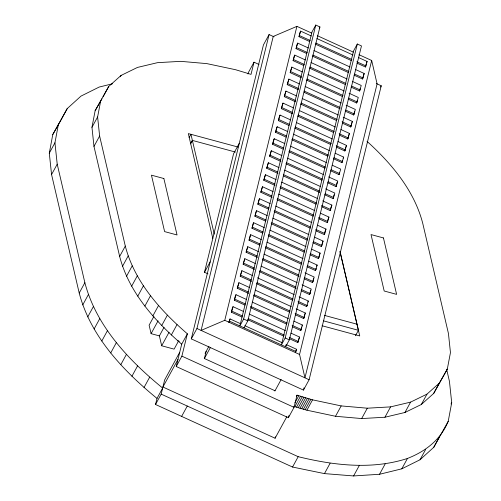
<?xml version="1.0" encoding="UTF-8"?>
<svg xmlns="http://www.w3.org/2000/svg" width="501" height="501" viewBox="0 0 501 501"><rect width="100%" height="100%" fill="white"/><g stroke="black" fill="none" stroke-linecap="round" stroke-linejoin="round"><path stroke-width="0.75" d="M446.598 369.168L449.435 381.324L451.708 402.704L448.22 421.316L433.753 447.305L420.02 459.761L401.802 468.823L379.52 474.284L353.6 475.95L324.466 473.608L292.54 467.045L155.523 404.482L157.013 398.42C123.108 370.671 90.631 336.54 79.214 293.047L51.565 174.542L49.292 153.162L52.78 134.556L67.247 108.56L80.98 96.111L99.198 87.049L112.568 83.767M155.523 404.482L161.172 394.124L162.662 388.062C128.757 360.313 96.28 326.182 84.863 282.689L57.214 164.184L54.941 142.804L58.429 124.192M367.033 141.351C391.657 163.652 414.34 190.649 422.769 223.465L448.439 333.503L450.455 352.579L447.293 369.168L439.339 383.077L426.984 394.124L410.601 402.115L390.586 406.875L367.314 408.202L341.168 405.916L312.543 399.836L297.043 395.164L294.049 407.357L288.401 417.715L176.233 366.5L181.713 344.174C154.533 320.627 128.857 292.07 119.651 256.437L93.975 146.398L91.965 127.323L95.127 110.734L108.73 86.466L121.085 75.419L137.462 67.428L157.483 62.669L180.755 61.341L206.894 63.627L235.526 69.708L251.026 74.38L254.02 62.187L258.986 64.46M176.233 366.5L181.882 356.142L187.361 333.81C160.182 310.269 134.506 281.712 125.3 246.079L99.624 136.034L97.614 116.958L100.776 100.375M286.841 416.669L275.087 438.225L162.919 387.016L164.666 379.902L179.727 352.278M248.02 73.985L248.371 72.545L254.02 62.187M207.971 273.878L204.483 272.281L233.572 153.751L239.221 143.392M376.276 83.51L381.248 85.777L309.111 379.733L303.462 390.091L191.294 338.876L263.432 44.921L269.081 34.563L274.053 36.836M191.294 338.876L196.943 328.518L269.081 34.563M206.143 351.401L204.402 358.516L275.024 390.761M296.905 26.353L273.233 36.46L201.095 330.416L224.767 320.308L296.905 26.353L311.722 33.116M241.977 317.064L231.374 312.223L232.477 307.72L233.04 306.681L243.649 311.528M244.92 305.071L234.318 300.231L235.42 295.722L235.984 294.688L246.592 299.529M248.571 293.398L237.261 288.232L238.927 282.696L249.536 287.536M251.515 281.405L240.204 276.239L241.87 270.697L252.479 275.537M254.458 269.406L243.148 264.24L244.82 258.704L255.422 263.545M257.408 257.414L246.091 252.247L247.763 246.705L258.366 251.552M259.643 245.095L249.035 240.255L250.137 235.746L250.707 234.712L261.309 239.553M262.587 233.097L251.978 228.256L253.086 223.753L253.65 222.72L264.252 227.56M265.53 221.104L254.921 216.263L256.03 211.76L256.593 210.721L267.196 215.562M268.473 209.111L257.865 204.264L258.973 199.761L259.537 198.728L270.139 203.569M272.124 197.438L260.808 192.271L262.48 186.729L273.089 191.576M275.068 185.439L263.751 180.279L265.424 174.736L276.032 179.577M278.011 173.446L266.695 168.28L268.367 162.744L278.976 167.585M280.955 161.454L269.638 156.287L271.31 150.745L281.919 155.586M283.19 149.135L272.582 144.288L273.69 139.785L274.254 138.752L284.862 143.593M286.134 137.136L275.525 132.295L276.633 127.793L277.197 126.753L287.806 131.6M288.996 125.475L278.387 120.635L279.495 116.126L280.059 115.092L290.668 119.933M292.647 113.802L281.33 108.636L283.002 103.1L293.611 107.94M295.59 101.809L284.28 96.643L285.946 91.101L296.554 95.941M298.533 89.811L287.223 84.644L288.889 79.108L299.498 83.949M301.477 77.818L290.167 72.651L291.832 67.109L302.441 71.956M303.712 65.499L293.11 60.659L294.212 56.15L294.776 55.116L305.385 59.957M306.656 53.501L296.053 48.66L297.156 44.157L297.719 43.124L308.328 47.964M309.599 41.508L298.997 36.667L300.099 32.164L300.663 31.125L311.271 35.966M230.04 318.918L228.926 322.206L230.04 318.918L240.649 323.759M231.374 312.223L233.04 306.681M234.318 300.231L235.984 294.688M237.261 288.232L238.927 282.696M240.204 276.239L241.87 270.697M243.148 264.24L244.82 258.704M246.091 252.247L247.763 246.705M249.035 240.255L250.707 234.712M251.978 228.256L253.65 222.72M254.921 216.263L256.593 210.721M257.865 204.264L259.537 198.728M260.808 192.271L262.48 186.729M263.751 180.279L265.424 174.736M266.695 168.28L268.367 162.744M269.638 156.287L271.31 150.745M272.582 144.288L274.254 138.752M275.525 132.295L277.197 126.753M278.387 120.635L280.059 115.092M281.33 108.636L283.002 103.1M284.28 96.643L285.946 91.101M287.223 84.644L288.889 79.108M290.167 72.651L291.832 67.109M293.11 60.659L294.776 55.116M296.053 48.66L297.719 43.124M298.997 36.667L300.663 31.125M315.774 25.05L312.01 31.958L239.873 325.907L243.636 319.005L315.774 25.05L319.932 26.948L247.795 320.903L244.031 327.804M357.319 44.019L353.556 50.927L281.418 344.876L285.182 337.968L357.319 44.019L361.471 45.917L289.334 339.866L285.57 346.773L286.071 344.744M289.353 338.695L297.838 342.571L299.51 337.029L291.025 333.159M292.302 326.702L300.782 330.579L301.521 327.573M295.246 314.709L303.731 318.58L304.652 314.828M298.189 302.71L306.675 306.587L307.038 305.084M301.132 290.718L309.618 294.594L310.72 290.085M304.076 278.719L312.561 282.595L313.664 278.093M307.019 266.726L315.505 270.603L316.056 268.348M309.962 254.733L318.448 258.604L320.114 253.068L311.635 249.191M312.906 242.734L321.392 246.611L323.064 241.069L314.578 237.198M315.849 230.742L324.335 234.618L325.255 230.861M318.793 218.743L327.278 222.619L328.199 218.868M321.736 206.75L330.222 210.627L331.142 206.869M324.679 194.757L333.165 198.628L334.086 194.876M327.623 182.759L336.108 186.635L337.217 182.132M330.566 170.766L339.052 174.642L339.603 172.388M333.509 158.767L341.995 162.643L342.546 160.395M336.371 147.106L344.857 150.983L345.778 147.225M339.315 135.113L347.8 138.984L348.721 135.232M342.258 123.114L350.744 126.991L351.664 123.24M345.202 111.122L353.687 114.998L354.608 111.241M348.145 99.123L356.631 102.999L357.188 100.751M351.095 87.13L359.574 91.007L360.131 88.752M354.038 75.137L362.524 79.008L364.189 73.472L355.704 69.595M356.981 63.139L365.467 67.015L366.2 64.009M296.511 349.266L295.39 352.554L296.511 349.266L286.61 344.744M297.838 342.571L299.51 337.029M300.782 330.579L302.454 325.036L293.968 321.16M303.731 318.58L305.397 313.044L296.204 308.841M306.675 306.587L308.34 301.045L299.147 296.849M309.618 294.594L311.284 289.052L302.09 284.856M312.561 282.595L314.227 277.053L305.04 272.857M315.505 270.603L317.171 265.06L308.685 261.184M318.448 258.604L320.114 253.068M321.392 246.611L323.064 241.069M324.335 234.618L326.007 229.076L317.521 225.2M327.278 222.619L328.95 217.083L320.465 213.207M330.222 210.627L331.894 205.084L322.7 200.888M333.165 198.628L334.837 193.092L325.644 188.89M336.108 186.635L337.78 181.093L328.587 176.897M339.052 174.642L340.724 169.1L332.238 165.224M341.995 162.643L343.667 157.107L335.182 153.231M344.857 150.983L346.529 145.44L338.043 141.564M347.8 138.984L349.473 133.448L340.987 129.571M350.744 126.991L352.416 121.449L343.223 117.253M353.687 114.998L355.359 109.456L346.166 105.26M356.631 102.999L358.303 97.463L349.109 93.261M359.574 91.007L361.246 85.464L352.76 81.588M362.524 79.008L364.189 73.472M365.467 67.015L367.133 61.473L358.647 57.602M275.087 438.225L275.431 436.803M371.686 60.496L377.09 83.88L304.952 377.835L299.548 354.451L371.686 60.496L358.985 54.697M288.401 417.715L288.927 415.567M303.462 390.091L304.019 387.812M189.109 137.719L190.956 134.312L214.253 234.167M190.53 143.818L192.378 140.412L235.439 152.06M61.598 118.919L67.247 108.56M49.292 153.162L54.941 142.804M51.565 174.542L57.214 164.184M103.081 96.825L108.73 86.466M91.965 127.323L97.614 116.958M120.378 76.716L121.085 75.419M93.975 146.398L99.624 136.034M79.214 293.047L84.863 282.689M82.734 304.94L88.383 294.582M119.651 256.437L125.3 246.079M87.731 316.945L93.38 306.581M122.526 266.281L128.175 255.923M190.555 143.749L192.378 140.412M94.113 328.988L99.762 318.63M126.546 276.214L132.195 265.856M131.65 286.19L137.299 275.832M101.809 341.012L107.458 330.654M137.781 296.16L143.43 285.795M110.734 352.942L116.376 342.584M144.877 306.067L150.525 295.709M120.797 364.722L126.44 354.357M152.88 315.874L158.529 305.516M153.888 316.425L149.116 325.187L151.089 333.653L159.374 335.895L164.034 327.341M151.089 333.653L158.065 320.853M319.243 28.2L319.932 26.948M131.92 376.27L137.568 365.912M161.723 325.525L167.372 315.167M178.513 341.043L174.11 349.134L161.679 345.771L169.025 332.295M204.483 272.281L210.132 261.923M171.355 334.975L177.003 324.617M144.019 387.523L149.667 377.165M181.713 344.174L187.361 333.81M162.919 387.016L177.98 359.392M157.013 398.42L162.662 388.062M205.084 353.343L208.948 346.266M204.264 358.766L210.508 347.312M366.569 62.512L367.133 61.473M181.631 416.4L187.28 406.042M351.852 122.488L352.416 121.449M348.909 134.481L349.473 133.448M345.966 146.48L346.529 145.44M380.541 87.074L381.248 85.777M343.104 158.141L343.667 157.107M331.324 206.124L331.894 205.084M328.38 218.117L328.95 217.083M325.437 230.109L326.007 229.076M316.607 266.1L317.171 265.06M307.777 302.084L308.34 301.045M304.833 314.077L305.397 313.044M301.89 326.076L302.454 325.036M274.886 391.012L281.13 379.558M296.335 396.46L297.043 395.164M294.876 402.848L298.759 395.721M293.68 406.267L294.826 406.637L300.475 396.272M294.826 406.637L296.542 407.175L302.191 396.817M296.542 407.175L298.264 407.708L303.913 397.349M298.264 407.708L299.986 408.227L305.635 397.869M299.986 408.227L301.708 408.735L307.357 398.376M301.708 408.735L303.437 409.236L309.086 398.871M303.437 409.236L305.165 409.718L310.814 399.36M305.165 409.718L306.894 410.194L312.543 399.836M292.54 467.045L298.189 456.687C333.791 465.373 371.924 469.969 407.451 458.459C425.606 451.357 440.686 439.753 448.22 421.316M306.894 410.194L335.52 416.281L341.168 405.916M324.466 473.608L330.115 463.243M335.52 416.281L361.666 418.56L367.314 408.202M361.666 418.56L384.937 417.233L390.586 406.875M353.6 475.95L359.248 465.592M384.937 417.233L404.952 412.48L410.601 402.115M379.52 474.284L385.169 463.926M404.952 412.48L421.335 404.482L426.984 394.124M421.335 404.482L433.691 393.435L439.339 383.077M447.293 369.168L433.691 393.435M401.802 468.823L407.451 458.459M420.02 459.761L425.668 449.397M451 404L451.708 402.704M433.753 447.305L439.402 436.947M355.441 335.745L358.422 330.303L340.104 251.79M52.78 134.556L61.216 119.601M95.127 110.734L101.941 98.81M238.044 147.05L188.326 133.604L212.8 238.395M324.51 315.411L357 324.203M323.671 320.897L358.422 330.303M322.074 325.75L359.737 335.939L339.954 251.383M177.83 340.887L179.333 341.294M317.365 35.696L353.343 52.123M316.926 38.552L352.992 55.016M299.56 35.627L310.169 40.475M315.824 43.055L351.89 59.519M356.837 61.78L366.031 65.982M315.261 44.094L351.32 60.558M313.983 50.545L350.049 67.015M296.617 47.626L307.226 52.467M312.881 55.054L348.94 71.518M354.602 74.098L363.087 77.974M312.317 56.087L348.377 72.551M311.04 62.544L347.105 79.008M293.674 59.619L304.282 64.46M309.937 67.046L345.997 83.51M351.658 86.097L360.144 89.967M309.374 68.08L345.433 84.55M308.096 74.536L344.162 91M290.73 71.618L301.339 76.459M306.994 79.039L343.053 95.509M348.715 98.09L357.2 101.966M306.43 80.079L342.49 96.543M305.153 86.529L341.219 102.999M287.787 83.611L298.389 88.452M304.051 91.038L340.11 107.502M345.771 110.082L354.257 113.959M304.188 92.397L340.254 108.861M302.209 98.528L338.275 114.992M284.844 95.603L295.446 100.451M301.107 103.031L337.167 119.495M342.12 121.756L351.314 125.958M300.544 104.07L336.603 120.534M299.266 110.521L335.332 126.991M281.9 107.602L292.503 112.443M298.164 115.03L334.223 131.494M339.177 133.754L348.364 137.95M297.594 116.063L333.66 132.527M296.323 122.52L332.388 138.984M278.957 119.595L289.559 124.436M295.221 127.022L331.28 143.486M336.234 145.747L345.421 149.943M294.651 128.056L330.716 144.526M293.461 134.18L329.526 150.644M276.095 131.262L286.697 136.103M292.359 138.683L328.418 155.153M334.073 157.734L342.559 161.61M291.789 139.723L327.854 156.187M290.517 146.179L326.583 162.643M273.151 143.255L283.754 148.096M289.415 150.682L325.475 167.146M331.13 169.726L339.615 173.603M288.845 151.715L324.911 168.179M287.574 158.172L323.64 174.636M270.202 155.247L280.81 160.095M286.466 162.675L322.531 179.139M328.186 181.725L336.672 185.602M285.902 163.714L321.968 180.178M284.631 170.165L320.69 186.635M267.258 167.246L277.867 172.087M283.522 174.674L319.588 191.138M325.243 193.718L333.729 197.594M283.666 176.026L319.732 192.497M281.687 182.164L317.747 198.628M264.315 179.239L274.924 184.08M280.579 186.666L316.645 203.13M321.592 205.391L330.785 209.587M280.015 187.7L316.081 204.17M278.744 194.156L314.803 210.62M261.372 191.238L271.98 196.079M277.635 198.659L313.701 215.129M318.649 217.39L327.842 221.586M277.072 199.699L313.138 216.163M275.8 206.149L311.86 222.619M258.428 203.231L269.037 208.072M274.692 210.658L310.758 227.122M315.705 229.383L324.898 233.579M274.128 211.691L310.194 228.155M272.857 218.148L308.917 234.612M255.485 215.223L266.094 220.071M271.749 222.651L307.814 239.115M313.469 241.701L321.955 245.578M271.185 223.69L307.251 240.154M269.914 230.141L305.973 246.611M252.542 227.222L263.15 232.063M268.805 234.65L304.871 251.114M310.526 253.694L319.012 257.57M268.242 235.683L304.307 252.147M266.97 242.14L303.03 258.604M249.598 239.215L260.207 244.056M265.862 246.642L301.928 263.106M307.583 265.693L316.068 269.563M265.298 247.676L301.358 264.146M264.027 254.132L300.086 270.596M246.655 251.214L257.264 256.055M262.919 258.635L298.984 275.105M304.639 277.686L313.125 281.562M262.355 259.675L299.122 276.464M261.084 266.125L297.143 282.595M243.711 263.207L254.32 268.048M259.975 270.634L296.041 287.098M301.696 289.678L310.182 293.555M259.412 271.667L296.179 288.457M257.433 277.798L294.2 294.588M240.768 275.199L251.377 280.046M257.032 282.627L293.098 299.091M298.045 301.351L307.238 305.554M256.468 283.666L292.528 300.13M255.191 290.117L291.256 306.587M237.825 287.198L248.433 292.039M254.088 294.626L290.148 311.09M295.102 313.35L304.295 317.546M253.525 295.659L289.584 312.123M252.247 302.116L288.313 318.58M234.881 299.191L245.49 304.032M250.437 306.293L287.205 323.082M292.158 325.343L301.351 329.539M250.581 307.652L286.641 324.122M249.304 314.108L285.37 330.572M231.938 311.19L242.547 316.031M248.202 318.611L284.261 335.081M289.215 337.336L298.408 341.538M247.638 319.651L283.698 336.115M243.636 319.005L247.795 320.903M285.182 337.968L289.334 339.866M244.889 325.694L282.37 342.809M229.489 321.166L295.959 351.514M224.767 320.308L299.548 354.451M196.943 328.518L309.111 379.733M181.882 356.142L294.049 407.357M161.172 394.124L298.189 456.687M159.255 335.376L161.679 345.771M163.877 178.531L151.446 175.168L164.616 231.606L177.041 234.969L163.877 178.531M383.453 237.937L371.022 234.574L384.186 291.006L396.617 294.369L383.447 237.937"/></g></svg>
